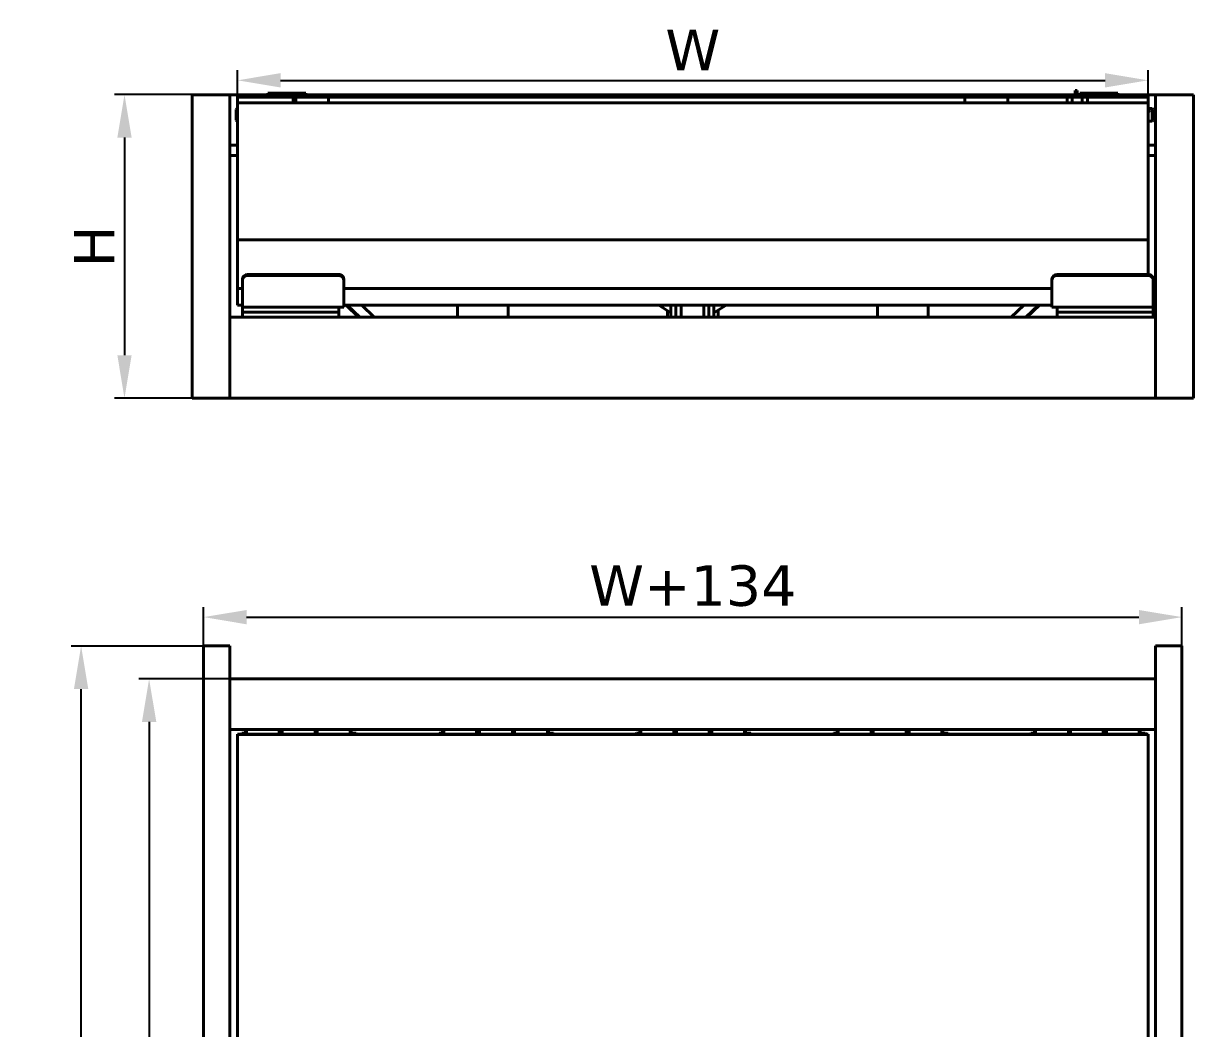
# Model space of a CAD drawing. Header units: millimetres. Extents: x 37284 to 53117, y 1996 to 6319.
# Drawn here: x 47014 to 49327, y 4312 to 6299 of the extents above; entities that cross this region are included whole.
import ezdxf

# ---------------------------------------------------------------- set-up
doc = ezdxf.new("R2010")
doc.units = ezdxf.units.MM
doc.linetypes.add('K5LT_BASIC', pattern=[0])
doc.layers.add('0 VIEW2', color=7, linetype='Continuous')
doc.layers.add('0 VIEW3', color=7, linetype='Continuous')
doc.styles.get("Standard").update_dxf_attribs({"font": 'verdana.TTF'})
doc.dimstyles.new('ISO-25', dxfattribs={"dimtxt": 80, "dimasz": 85, "dimexe": 20, "dimexo": 0, "dimgap": 20, "dimtad": 1, "dimtxsty": 'Standard', "dimcen": 2.5, "dimadec": 0, "dimazin": 0, "dimtfac": 1, "dimtmove": 0, "dimatfit": 3, "dimfxl": 1, "dimarcsym": 0})

# ---------------------------------------------------------------- blocks, each defined once
blk = doc.blocks.new('*D310')
at = {"color": 0, "lineweight": -2, "ltscale": 15}
for p, q in [((47422.3, 5003.1), (47242.5, 5003.1)), ((47262.5, 4918.1), (47262.5, 2787.8)), ((47347.3, 2702.8), (47242.5, 2702.8))]:
    blk.add_line(p, q, dxfattribs=at)
at = {"color": 0, "ltscale": 15}
for points in [[(47248.4, 4918.1), (47276.7, 4918.1), (47262.5, 5003.1)], [(47248.4, 2787.8), (47276.7, 2787.8), (47262.5, 2702.8)]]:
    blk.add_solid(points, dxfattribs=at)
at = {"layer": 'Defpoints', "color": 0, "ltscale": 15}
for p in [(47422.3, 5003.1), (47262.5, 2702.8), (47347.3, 2702.8)]:
    blk.add_point(p, dxfattribs=at)
at = {"color": 0, "ltscale": 15, "insert": (47202.5, 3853), "char_height": 80, "attachment_point": 5, "rotation": 90}
blk.add_mtext('L', dxfattribs=at)
blk = doc.blocks.new('*D311')
at = {"color": 0, "lineweight": -2, "ltscale": 15}
for p, q in [((47437.3, 6158), (47437.3, 6206.3)), ((49237.3, 6158), (49237.3, 6206.3)), ((47522.3, 6186.3), (49152.3, 6186.3))]:
    blk.add_line(p, q, dxfattribs=at)
at = {"color": 0, "ltscale": 15}
for points in [[(47522.3, 6200.5), (47522.3, 6172.2), (47437.3, 6186.3)], [(49152.3, 6200.5), (49152.3, 6172.2), (49237.3, 6186.3)]]:
    blk.add_solid(points, dxfattribs=at)
at = {"layer": 'Defpoints', "color": 0, "ltscale": 15}
for p in [(49237.3, 6186.3), (47437.3, 6158), (49237.3, 6158)]:
    blk.add_point(p, dxfattribs=at)
at = {"color": 0, "ltscale": 15, "insert": (48337.3, 6246.3), "char_height": 80, "attachment_point": 5}
blk.add_mtext('W', dxfattribs=at)
blk = doc.blocks.new('*D312')
at = {"color": 0, "lineweight": -2, "ltscale": 15}
for p, q in [((47347.3, 6158), (47193.8, 6158)), ((47213.8, 6073), (47213.8, 5643)), ((47347.3, 5558), (47193.8, 5558))]:
    blk.add_line(p, q, dxfattribs=at)
at = {"color": 0, "ltscale": 15}
for points in [[(47199.7, 6073), (47228, 6073), (47213.8, 6158)], [(47199.7, 5643), (47228, 5643), (47213.8, 5558)]]:
    blk.add_solid(points, dxfattribs=at)
at = {"layer": 'Defpoints', "color": 0, "ltscale": 15}
for p in [(47347.3, 6158), (47213.8, 5558), (47347.3, 5558)]:
    blk.add_point(p, dxfattribs=at)
at = {"color": 0, "ltscale": 15, "insert": (47153.8, 5858), "char_height": 80, "attachment_point": 5, "rotation": 90}
blk.add_mtext('H', dxfattribs=at)
blk = doc.blocks.new('*D314')
at = {"color": 0, "lineweight": -2, "ltscale": 15}
for p, q in [((47370.3, 5068.1), (47370.3, 5145.2)), ((49304.3, 5068.1), (49304.3, 5145.2)), ((47455.3, 5125.2), (49219.3, 5125.2))]:
    blk.add_line(p, q, dxfattribs=at)
at = {"color": 0, "ltscale": 15}
for points in [[(47455.3, 5139.3), (47455.3, 5111), (47370.3, 5125.2)], [(49219.3, 5139.3), (49219.3, 5111), (49304.3, 5125.2)]]:
    blk.add_solid(points, dxfattribs=at)
at = {"layer": 'Defpoints', "color": 0, "ltscale": 15}
for p in [(49304.3, 5125.2), (47370.3, 5068.1), (49304.3, 5068.1)]:
    blk.add_point(p, dxfattribs=at)
at = {"color": 0, "ltscale": 15, "insert": (48337.3, 5186.8), "char_height": 80, "attachment_point": 5}
blk.add_mtext('W+134', dxfattribs=at)
blk = doc.blocks.new('*D315')
at = {"color": 0, "lineweight": -2, "ltscale": 15}
for p, q in [((47370.3, 5068.1), (47108.1, 5068.1)), ((47128.1, 2787.8), (47128.1, 4983.1)), ((47347.3, 2702.8), (47108.1, 2702.8))]:
    blk.add_line(p, q, dxfattribs=at)
at = {"color": 0, "ltscale": 15}
for points in [[(47113.9, 4983.1), (47142.2, 4983.1), (47128.1, 5068.1)], [(47113.9, 2787.8), (47142.2, 2787.8), (47128.1, 2702.8)]]:
    blk.add_solid(points, dxfattribs=at)
at = {"layer": 'Defpoints', "color": 0, "ltscale": 15}
for p in [(47128.1, 5068.1), (47370.3, 5068.1), (47347.3, 2702.8)]:
    blk.add_point(p, dxfattribs=at)
at = {"color": 0, "ltscale": 15, "insert": (47066.5, 3885.5), "char_height": 80, "attachment_point": 5, "rotation": 90}
blk.add_mtext('L+65', dxfattribs=at)

msp = doc.modelspace()

# ---------------------------------------------------------------- linework, layer by layer
at = {"layer": '0 VIEW2', "color": 5, "linetype": 'K5LT_BASIC', "lineweight": 40}
for p, q in [((47422.301, 6157.963), (47347.301, 6157.963)), ((47347.301, 6157.963), (47347.301, 5557.963)), ((47422.301, 6157.963), (47422.301, 5557.963)), ((47422.301, 6157.963), (47437.301, 6157.963)), ((49237.301, 6157.963), (47437.301, 6157.963)), ((47437.301, 6157.963), (47437.301, 6152.963)), ((47497.301, 6160.963), (47497.301, 6157.963)), ((47507.301, 6160.963), (47497.301, 6160.963)), ((47562.301, 6160.963), (47507.301, 6160.963)), ((47572.301, 6160.963), (47562.301, 6160.963)), ((47572.301, 6160.963), (47572.301, 6157.963)), ((49093.301, 6165.963), (49097.301, 6165.963)), ((49093.301, 6165.963), (49093.301, 6157.963)), ((49097.301, 6165.963), (49097.301, 6157.963)), ((49102.301, 6160.963), (49102.301, 6157.963)), ((49112.301, 6160.963), (49102.301, 6160.963)), ((49167.301, 6160.963), (49112.301, 6160.963)), ((49177.301, 6160.963), (49167.301, 6160.963)), ((49177.301, 6160.963), (49177.301, 6157.963)), ((49237.301, 6157.963), (49237.301, 6152.963)), ((49237.301, 6157.963), (49252.301, 6157.963)), ((49252.301, 5557.963), (49252.301, 6157.963)), ((49252.301, 6157.963), (49327.301, 6157.963)), ((49327.301, 5557.963), (49327.301, 6157.963)), ((47436.301, 6130.463), (47434.301, 6128.463)), ((47436.301, 6105.463), (47436.301, 6130.463)), ((47437.301, 6130.463), (47436.301, 6130.463)), ((47547.301, 6152.963), (47437.301, 6152.963)), ((49237.301, 6152.963), (47437.301, 6152.963)), ((47437.301, 6152.963), (47437.301, 6141.963)), ((47437.301, 6141.963), (49237.301, 6141.963)), ((47437.301, 6141.963), (47437.301, 5872.807)), ((47547.301, 6141.963), (47547.301, 6152.963)), ((47552.301, 6152.963), (47552.301, 6141.963)), ((48874.801, 6152.963), (47617.301, 6152.963)), ((47617.301, 6152.963), (47617.301, 6141.963)), ((48874.801, 6141.963), (48874.801, 6152.963)), ((49077.301, 6152.963), (48959.801, 6152.963)), ((48959.801, 6152.963), (48959.801, 6141.963)), ((49077.301, 6141.963), (49077.301, 6152.963)), ((49087.301, 6141.963), (49087.301, 6152.963)), ((49107.301, 6141.963), (49107.301, 6152.963)), ((49237.301, 6152.963), (49117.301, 6152.963)), ((49117.301, 6152.963), (49117.301, 6141.963)), ((49237.301, 6141.963), (49237.301, 6152.963)), ((49237.301, 6141.963), (49237.301, 5872.807)), ((49237.301, 6130.463), (49245.301, 6130.463)), ((49245.301, 6130.463), (49247.301, 6128.463)), ((49245.301, 6125.258), (49245.301, 6130.463)), ((47434.301, 6107.463), (47434.301, 6128.463)), ((47436.301, 6105.463), (47434.301, 6107.463)), ((49245.301, 6105.463), (49245.301, 6125.258)), ((49245.301, 6105.463), (49247.301, 6107.463)), ((49247.301, 6128.463), (49247.301, 6124.091)), ((49247.301, 6124.091), (49247.301, 6107.463)), ((47437.301, 6105.463), (47436.301, 6105.463)), ((49237.301, 6105.463), (49245.301, 6105.463)), ((47422.301, 6057.963), (47437.301, 6057.963)), ((47422.301, 6037.963), (47437.301, 6037.963)), ((49237.301, 6057.963), (49252.301, 6057.963)), ((49237.301, 6037.963), (49252.301, 6037.963)), ((47437.301, 5872.807), (47437.301, 5871.121)), ((47437.301, 5871.121), (49237.301, 5871.121)), ((47437.301, 5871.121), (47437.301, 5775.083)), ((49237.301, 5872.807), (49237.301, 5871.121)), ((49237.301, 5871.121), (49237.301, 5802.631)), ((47447.301, 5791.473), (47447.301, 5793.426)), ((47447.301, 5784.134), (47447.301, 5791.473)), ((47447.301, 5782.18), (47447.301, 5784.134)), ((47457.301, 5802.631), (47637.301, 5802.631)), ((47457.301, 5800.678), (47637.301, 5800.678)), ((47647.301, 5791.473), (47647.301, 5793.426)), ((47647.301, 5791.473), (47647.301, 5784.134)), ((47647.301, 5784.134), (47647.301, 5782.18)), ((49047.301, 5791.473), (49047.301, 5793.426)), ((49047.301, 5784.134), (49047.301, 5791.473)), ((49047.301, 5782.18), (49047.301, 5784.134)), ((49057.301, 5802.631), (49237.301, 5802.631)), ((49057.301, 5800.678), (49237.301, 5800.678)), ((49247.301, 5791.473), (49247.301, 5793.426)), ((49247.301, 5791.473), (49247.301, 5784.134)), ((49247.301, 5784.134), (49247.301, 5782.18)), ((47437.301, 5775.083), (47437.301, 5741.963)), ((47437.301, 5775.083), (47447.301, 5775.083)), ((47447.301, 5747.963), (47447.301, 5782.18)), ((47647.301, 5782.18), (47647.301, 5747.963)), ((47647.301, 5775.083), (49047.301, 5775.083)), ((49047.301, 5747.963), (49047.301, 5782.18)), ((49247.301, 5782.18), (49247.301, 5747.963)), ((47437.301, 5741.963), (47447.301, 5741.963)), ((47447.301, 5737.963), (47447.301, 5747.963)), ((47647.301, 5737.963), (47447.301, 5737.963)), ((47447.301, 5727.963), (47447.301, 5737.963)), ((47447.301, 5737.963), (47637.301, 5737.963)), ((47637.301, 5727.963), (47637.301, 5737.963)), ((47647.301, 5747.963), (47647.301, 5737.963)), ((47647.301, 5741.963), (49047.301, 5741.963)), ((47676.72, 5717.963), (47651.867, 5741.963)), ((47678.879, 5717.963), (47654.027, 5741.963)), ((47682.818, 5741.963), (47707.67, 5717.963)), ((47682.818, 5741.963), (47707.67, 5717.963)), ((47872.301, 5741.963), (47872.301, 5717.963)), ((47972.301, 5741.963), (47972.301, 5717.963)), ((48294.051, 5726.872), (48269.925, 5741.963)), ((48294.051, 5717.963), (48294.051, 5741.963)), ((48304.051, 5717.963), (48304.051, 5741.963)), ((48314.051, 5717.963), (48314.051, 5741.963)), ((48359.051, 5717.963), (48359.051, 5741.963)), ((48369.051, 5717.963), (48369.051, 5741.963)), ((48379.051, 5717.963), (48379.051, 5741.963)), ((48379.051, 5726.872), (48403.177, 5741.963)), ((48702.301, 5741.963), (48702.301, 5717.963)), ((48802.301, 5741.963), (48802.301, 5717.963)), ((48991.785, 5741.963), (48966.933, 5717.963)), ((48991.785, 5741.963), (48966.933, 5717.963)), ((48995.724, 5717.963), (49020.576, 5741.963)), ((48997.883, 5717.963), (49022.736, 5741.963)), ((49047.301, 5737.963), (49047.301, 5747.963)), ((49247.301, 5737.963), (49047.301, 5737.963)), ((49057.301, 5727.963), (49057.301, 5737.963)), ((49057.301, 5737.963), (49247.301, 5737.963)), ((49247.301, 5747.963), (49247.301, 5737.963)), ((49247.301, 5727.963), (49247.301, 5737.963)), ((49252.301, 5717.963), (47422.301, 5717.963)), ((47637.301, 5727.963), (47447.301, 5727.963)), ((47447.301, 5727.963), (47447.301, 5717.963)), ((47447.301, 5727.963), (47637.301, 5727.963)), ((47637.301, 5717.963), (47447.301, 5717.963)), ((47637.301, 5727.963), (47637.301, 5717.963)), ((48287.301, 5731.094), (48287.301, 5717.963)), ((48387.301, 5732.033), (48387.301, 5717.963)), ((49057.301, 5727.963), (49247.301, 5727.963)), ((49247.301, 5727.963), (49057.301, 5727.963)), ((49057.301, 5727.963), (49057.301, 5717.963)), ((49247.301, 5717.963), (49057.301, 5717.963)), ((49247.301, 5727.963), (49247.301, 5717.963)), ((47422.301, 5569.963), (47422.301, 5705.963)), ((49252.301, 5569.963), (49252.301, 5705.963)), ((47422.301, 5557.963), (47347.301, 5557.963)), ((49252.301, 5557.963), (47422.301, 5557.963)), ((47457.301, 5557.963), (47512.301, 5557.963)), ((47512.301, 5557.963), (48867.051, 5557.963)), ((49162.051, 5557.963), (48867.051, 5557.963)), ((49162.301, 5557.963), (49217.301, 5557.963)), ((49252.301, 5557.963), (49327.301, 5557.963))]:
    msp.add_line(p, q, dxfattribs=at)
for centre, start_param, end_param in [((47457.301, 5793.426), 1.57079633, 3.14159265), ((47457.301, 5791.473), 1.57079633, 3.14159265), ((47637.301, 5793.426), 0, 1.57079633), ((47637.301, 5791.473), 0, 1.57079633), ((49057.301, 5793.426), 1.57079633, 3.14159265), ((49057.301, 5791.473), 1.57079633, 3.14159265), ((49237.301, 5793.426), 0, 1.57079633), ((49237.301, 5791.473), 0, 1.57079633)]:
    msp.add_ellipse(centre, major_axis=(10, 0), ratio=0.92050485, start_param=start_param, end_param=end_param, dxfattribs=at)
for points, knots in [([(49239.301, 6125.258), (49239.301, 6125.367), (49239.281, 6125.529), (49239.206, 6125.759), (49239.108, 6125.951), (49238.96, 6126.147), (49238.779, 6126.317), (49238.566, 6126.467), (49238.317, 6126.595), (49238.04, 6126.692), (49237.778, 6126.75), (49237.537, 6126.781), (49237.384, 6126.788), (49237.301, 6126.788)], [0, 0, 0, 0, 1.78877001, 2.70595357, 4.01041223, 5.32929627, 6.66260568, 7.86966261, 9.244592, 10.72475125, 11.96774707, 12.89415232, 14, 14, 14, 14]), ([(49239.301, 6125.258), (49239.301, 6125.149), (49239.281, 6124.982), (49239.206, 6124.739), (49239.108, 6124.53), (49238.96, 6124.31), (49238.779, 6124.113), (49238.566, 6123.936), (49238.317, 6123.78), (49238.04, 6123.66), (49237.778, 6123.587), (49237.537, 6123.548), (49237.384, 6123.54), (49237.301, 6123.54)], [0, 0, 0, 0, 1.78877019, 2.70595377, 4.01041239, 5.32929635, 6.66260566, 7.86966253, 9.24459187, 10.72475112, 11.96774693, 12.89415218, 14, 14, 14, 14])]:
    msp.add_open_spline(points, degree=3, knots=knots, dxfattribs=at)
at = {"layer": '0 VIEW3', "color": 5, "linetype": 'K5LT_BASIC', "lineweight": 40}
for p, q in [((47370.301, 2707.789), (47370.301, 5068.141)), ((47370.301, 5068.141), (47422.301, 5068.141)), ((47422.301, 2702.789), (47422.301, 5068.141)), ((49252.301, 5068.141), (49252.301, 2707.789)), ((49304.301, 5068.141), (49252.301, 5068.141)), ((49304.301, 5068.141), (49304.301, 2707.789)), ((47422.301, 5003.141), (49252.301, 5003.141)), ((47422.301, 5003.141), (47422.301, 4903.141)), ((49252.301, 5003.141), (49252.301, 4903.141)), ((47422.301, 4903.141), (49252.301, 4903.141)), ((47437.301, 4894.141), (49237.301, 4894.141)), ((47437.301, 4894.141), (47437.301, 4893.141)), ((47437.301, 4893.141), (49237.301, 4893.141)), ((47437.301, 3769.141), (47437.301, 4893.141)), ((47444.262, 4894.141), (47445.762, 4895.641)), ((47445.762, 4895.641), (47452.801, 4895.641)), ((47445.762, 4894.141), (47445.762, 4895.641)), ((47454.801, 4903.141), (47452.801, 4901.141)), ((47452.801, 4894.141), (47452.801, 4901.141)), ((47454.801, 4894.141), (47454.801, 4903.141)), ((47519.801, 4903.141), (47521.801, 4901.141)), ((47519.801, 4894.141), (47519.801, 4903.141)), ((47521.801, 4894.141), (47521.801, 4901.141)), ((47521.801, 4895.641), (47523.801, 4895.641)), ((47525.801, 4903.141), (47523.801, 4901.141)), ((47523.801, 4901.141), (47523.801, 4894.141)), ((47525.801, 4894.141), (47525.801, 4903.141)), ((47590.801, 4903.141), (47592.801, 4901.141)), ((47590.801, 4894.141), (47590.801, 4903.141)), ((47594.801, 4903.141), (47592.801, 4901.141)), ((47592.801, 4894.141), (47592.801, 4901.141)), ((47592.801, 4901.141), (47592.801, 4894.141)), ((47594.801, 4894.141), (47594.801, 4903.141)), ((47659.801, 4903.141), (47661.801, 4901.141)), ((47659.801, 4894.141), (47659.801, 4903.141)), ((47661.801, 4894.141), (47661.801, 4901.141)), ((47661.801, 4895.641), (47671.801, 4895.641)), ((47671.801, 4894.141), (47671.801, 4895.641)), ((47671.801, 4895.641), (47673.301, 4894.141)), ((47834.262, 4894.141), (47835.762, 4895.641)), ((47835.762, 4895.641), (47842.801, 4895.641)), ((47835.762, 4894.141), (47835.762, 4895.641)), ((47844.801, 4903.141), (47842.801, 4901.141)), ((47842.801, 4894.141), (47842.801, 4901.141)), ((47844.801, 4894.141), (47844.801, 4903.141)), ((47909.801, 4903.141), (47911.801, 4901.141)), ((47909.801, 4894.141), (47909.801, 4903.141)), ((47911.801, 4894.141), (47911.801, 4901.141)), ((47911.801, 4895.641), (47913.801, 4895.641)), ((47915.801, 4903.141), (47913.801, 4901.141)), ((47913.801, 4901.141), (47913.801, 4894.141)), ((47915.801, 4894.141), (47915.801, 4903.141)), ((47980.801, 4903.141), (47982.801, 4901.141)), ((47980.801, 4894.141), (47980.801, 4903.141)), ((47984.801, 4903.141), (47982.801, 4901.141)), ((47982.801, 4894.141), (47982.801, 4901.141)), ((47982.801, 4901.141), (47982.801, 4894.141)), ((47984.801, 4894.141), (47984.801, 4903.141)), ((48049.801, 4903.141), (48051.801, 4901.141)), ((48049.801, 4894.141), (48049.801, 4903.141)), ((48051.801, 4894.141), (48051.801, 4901.141)), ((48051.801, 4895.641), (48061.801, 4895.641)), ((48061.801, 4894.141), (48061.801, 4895.641)), ((48061.801, 4895.641), (48063.301, 4894.141)), ((48224.262, 4894.141), (48225.762, 4895.641)), ((48225.762, 4895.641), (48232.801, 4895.641)), ((48225.762, 4894.141), (48225.762, 4895.641)), ((48234.801, 4903.141), (48232.801, 4901.141)), ((48232.801, 4894.141), (48232.801, 4901.141)), ((48234.801, 4894.141), (48234.801, 4903.141)), ((48299.801, 4903.141), (48301.801, 4901.141)), ((48299.801, 4894.141), (48299.801, 4903.141)), ((48301.801, 4894.141), (48301.801, 4901.141)), ((48301.801, 4895.641), (48302.801, 4895.641)), ((48304.801, 4903.141), (48302.801, 4901.141)), ((48302.801, 4901.141), (48302.801, 4894.141)), ((48304.801, 4903.141), (48304.801, 4894.141)), ((48369.801, 4903.141), (48371.801, 4901.141)), ((48369.801, 4903.141), (48369.801, 4894.141)), ((48371.801, 4901.141), (48371.801, 4894.141)), ((48371.801, 4895.641), (48372.801, 4895.641)), ((48374.801, 4903.141), (48372.801, 4901.141)), ((48372.801, 4894.141), (48372.801, 4901.141)), ((48374.801, 4894.141), (48374.801, 4903.141)), ((48439.801, 4903.141), (48441.801, 4901.141)), ((48439.801, 4894.141), (48439.801, 4903.141)), ((48441.801, 4894.141), (48441.801, 4901.141)), ((48441.801, 4895.641), (48451.801, 4895.641)), ((48451.801, 4894.141), (48451.801, 4895.641)), ((48451.801, 4895.641), (48453.301, 4894.141)), ((48614.262, 4894.141), (48615.762, 4895.641)), ((48615.762, 4895.641), (48622.801, 4895.641)), ((48615.762, 4894.141), (48615.762, 4895.641)), ((48624.801, 4903.141), (48622.801, 4901.141)), ((48622.801, 4894.141), (48622.801, 4901.141)), ((48624.801, 4894.141), (48624.801, 4903.141)), ((48689.801, 4903.141), (48691.801, 4901.141)), ((48689.801, 4894.141), (48689.801, 4903.141)), ((48693.801, 4903.141), (48691.801, 4901.141)), ((48691.801, 4901.141), (48691.801, 4894.141)), ((48691.801, 4894.141), (48691.801, 4901.141)), ((48693.801, 4894.141), (48693.801, 4903.141)), ((48758.801, 4903.141), (48760.801, 4901.141)), ((48758.801, 4894.141), (48758.801, 4903.141)), ((48760.801, 4901.141), (48760.801, 4894.141)), ((48760.801, 4895.641), (48762.801, 4895.641)), ((48764.801, 4903.141), (48762.801, 4901.141)), ((48762.801, 4894.141), (48762.801, 4901.141)), ((48764.801, 4894.141), (48764.801, 4903.141)), ((48829.801, 4903.141), (48831.801, 4901.141)), ((48829.801, 4894.141), (48829.801, 4903.141)), ((48831.801, 4894.141), (48831.801, 4901.141)), ((48831.801, 4895.641), (48841.801, 4895.641)), ((48841.801, 4894.141), (48841.801, 4895.641)), ((48841.801, 4895.641), (48843.301, 4894.141)), ((49004.262, 4894.141), (49005.762, 4895.641)), ((49005.762, 4895.641), (49012.801, 4895.641)), ((49005.762, 4894.141), (49005.762, 4895.641)), ((49014.801, 4903.141), (49012.801, 4901.141)), ((49012.801, 4894.141), (49012.801, 4901.141)), ((49014.801, 4894.141), (49014.801, 4903.141)), ((49079.801, 4903.141), (49081.801, 4901.141)), ((49079.801, 4894.141), (49079.801, 4903.141)), ((49083.801, 4903.141), (49081.801, 4901.141)), ((49081.801, 4901.141), (49081.801, 4894.141)), ((49081.801, 4894.141), (49081.801, 4901.141)), ((49083.801, 4894.141), (49083.801, 4903.141)), ((49148.801, 4903.141), (49150.801, 4901.141)), ((49148.801, 4894.141), (49148.801, 4903.141)), ((49150.801, 4901.141), (49150.801, 4894.141)), ((49150.801, 4895.641), (49152.801, 4895.641)), ((49154.801, 4903.141), (49152.801, 4901.141)), ((49152.801, 4894.141), (49152.801, 4901.141)), ((49154.801, 4894.141), (49154.801, 4903.141)), ((49219.801, 4903.141), (49221.801, 4901.141)), ((49219.801, 4894.141), (49219.801, 4903.141)), ((49221.801, 4894.141), (49221.801, 4901.141)), ((49221.801, 4895.641), (49231.801, 4895.641)), ((49231.801, 4894.141), (49231.801, 4895.641)), ((49231.801, 4895.641), (49233.301, 4894.141)), ((49237.301, 4894.141), (49237.301, 4893.141)), ((49237.301, 4893.141), (49237.301, 3769.141))]:
    msp.add_line(p, q, dxfattribs=at)
for points in [[(47484.301, 4903.141), (47484.302, 4903.141), (47484.319, 4903.138), (47484.389, 4903.13), (47484.487, 4903.118), (47484.613, 4903.104), (47484.776, 4903.087), (47484.974, 4903.067), (47485.201, 4903.048), (47485.455, 4903.029), (47485.728, 4903.012), (47486.019, 4902.998), (47486.322, 4902.989), (47486.632, 4902.984), (47486.944, 4902.983), (47487.254, 4902.988), (47487.557, 4902.997), (47487.848, 4903.011), (47488.123, 4903.027), (47488.377, 4903.046), (47488.607, 4903.065), (47488.808, 4903.085), (47488.978, 4903.103), (47489.114, 4903.118), (47489.215, 4903.13), (47489.284, 4903.138), (47489.301, 4903.141), (47489.301, 4903.141)], [(47624.301, 4903.141), (47624.302, 4903.141), (47624.319, 4903.138), (47624.389, 4903.13), (47624.487, 4903.118), (47624.613, 4903.104), (47624.776, 4903.087), (47624.974, 4903.067), (47625.201, 4903.048), (47625.455, 4903.029), (47625.728, 4903.012), (47626.019, 4902.998), (47626.322, 4902.989), (47626.632, 4902.984), (47626.944, 4902.983), (47627.254, 4902.988), (47627.557, 4902.997), (47627.848, 4903.011), (47628.123, 4903.027), (47628.377, 4903.046), (47628.607, 4903.065), (47628.808, 4903.085), (47628.978, 4903.103), (47629.114, 4903.118), (47629.215, 4903.13), (47629.284, 4903.138), (47629.301, 4903.141), (47629.301, 4903.141)], [(47874.301, 4903.141), (47874.302, 4903.141), (47874.319, 4903.138), (47874.389, 4903.13), (47874.487, 4903.118), (47874.613, 4903.104), (47874.776, 4903.087), (47874.974, 4903.067), (47875.201, 4903.048), (47875.455, 4903.029), (47875.728, 4903.012), (47876.019, 4902.998), (47876.322, 4902.989), (47876.632, 4902.984), (47876.944, 4902.983), (47877.254, 4902.988), (47877.557, 4902.997), (47877.848, 4903.011), (47878.123, 4903.027), (47878.377, 4903.046), (47878.607, 4903.065), (47878.808, 4903.085), (47878.978, 4903.103), (47879.114, 4903.118), (47879.215, 4903.13), (47879.284, 4903.138), (47879.301, 4903.141), (47879.301, 4903.141)], [(48014.301, 4903.141), (48014.302, 4903.141), (48014.319, 4903.138), (48014.389, 4903.13), (48014.487, 4903.118), (48014.613, 4903.104), (48014.776, 4903.087), (48014.974, 4903.067), (48015.201, 4903.048), (48015.455, 4903.029), (48015.728, 4903.012), (48016.019, 4902.998), (48016.322, 4902.989), (48016.632, 4902.984), (48016.944, 4902.983), (48017.254, 4902.988), (48017.557, 4902.997), (48017.848, 4903.011), (48018.123, 4903.027), (48018.377, 4903.046), (48018.607, 4903.065), (48018.808, 4903.085), (48018.978, 4903.103), (48019.114, 4903.118), (48019.215, 4903.13), (48019.284, 4903.138), (48019.301, 4903.141), (48019.301, 4903.141)], [(48264.301, 4903.141), (48264.302, 4903.141), (48264.319, 4903.138), (48264.389, 4903.13), (48264.487, 4903.118), (48264.613, 4903.104), (48264.776, 4903.087), (48264.974, 4903.067), (48265.201, 4903.048), (48265.455, 4903.029), (48265.728, 4903.012), (48266.019, 4902.998), (48266.322, 4902.989), (48266.632, 4902.984), (48266.944, 4902.983), (48267.254, 4902.988), (48267.557, 4902.997), (48267.848, 4903.011), (48268.123, 4903.027), (48268.377, 4903.046), (48268.607, 4903.065), (48268.808, 4903.085), (48268.978, 4903.103), (48269.114, 4903.118), (48269.215, 4903.13), (48269.284, 4903.138), (48269.301, 4903.141), (48269.301, 4903.141)], [(48404.301, 4903.141), (48404.302, 4903.141), (48404.319, 4903.138), (48404.389, 4903.13), (48404.487, 4903.118), (48404.613, 4903.104), (48404.776, 4903.087), (48404.974, 4903.067), (48405.201, 4903.048), (48405.455, 4903.029), (48405.728, 4903.012), (48406.019, 4902.998), (48406.322, 4902.989), (48406.632, 4902.984), (48406.944, 4902.983), (48407.254, 4902.988), (48407.557, 4902.997), (48407.848, 4903.011), (48408.123, 4903.027), (48408.377, 4903.046), (48408.607, 4903.065), (48408.808, 4903.085), (48408.978, 4903.103), (48409.114, 4903.118), (48409.215, 4903.13), (48409.284, 4903.138), (48409.301, 4903.141), (48409.301, 4903.141)], [(48654.301, 4903.141), (48654.302, 4903.141), (48654.319, 4903.138), (48654.389, 4903.13), (48654.487, 4903.118), (48654.613, 4903.104), (48654.776, 4903.087), (48654.974, 4903.067), (48655.201, 4903.048), (48655.455, 4903.029), (48655.728, 4903.012), (48656.019, 4902.998), (48656.322, 4902.989), (48656.632, 4902.984), (48656.944, 4902.983), (48657.254, 4902.988), (48657.557, 4902.997), (48657.848, 4903.011), (48658.123, 4903.027), (48658.377, 4903.046), (48658.607, 4903.065), (48658.808, 4903.085), (48658.978, 4903.103), (48659.114, 4903.118), (48659.215, 4903.13), (48659.284, 4903.138), (48659.301, 4903.141), (48659.301, 4903.141)], [(48794.301, 4903.141), (48794.302, 4903.141), (48794.319, 4903.138), (48794.389, 4903.13), (48794.487, 4903.118), (48794.613, 4903.104), (48794.776, 4903.087), (48794.974, 4903.067), (48795.201, 4903.048), (48795.455, 4903.029), (48795.728, 4903.012), (48796.019, 4902.998), (48796.322, 4902.989), (48796.632, 4902.984), (48796.944, 4902.983), (48797.254, 4902.988), (48797.557, 4902.997), (48797.848, 4903.011), (48798.123, 4903.027), (48798.377, 4903.046), (48798.607, 4903.065), (48798.808, 4903.085), (48798.978, 4903.103), (48799.114, 4903.118), (48799.215, 4903.13), (48799.284, 4903.138), (48799.301, 4903.141), (48799.301, 4903.141)], [(49044.301, 4903.141), (49044.302, 4903.141), (49044.319, 4903.138), (49044.389, 4903.13), (49044.487, 4903.118), (49044.613, 4903.104), (49044.776, 4903.087), (49044.974, 4903.067), (49045.201, 4903.048), (49045.455, 4903.029), (49045.728, 4903.012), (49046.019, 4902.998), (49046.322, 4902.989), (49046.632, 4902.984), (49046.944, 4902.983), (49047.254, 4902.988), (49047.557, 4902.997), (49047.848, 4903.011), (49048.123, 4903.027), (49048.377, 4903.046), (49048.607, 4903.065), (49048.808, 4903.085), (49048.978, 4903.103), (49049.114, 4903.118), (49049.215, 4903.13), (49049.284, 4903.138), (49049.301, 4903.141), (49049.301, 4903.141)], [(49184.301, 4903.141), (49184.302, 4903.141), (49184.319, 4903.138), (49184.389, 4903.13), (49184.487, 4903.118), (49184.613, 4903.104), (49184.776, 4903.087), (49184.974, 4903.067), (49185.201, 4903.048), (49185.455, 4903.029), (49185.728, 4903.012), (49186.019, 4902.998), (49186.322, 4902.989), (49186.632, 4902.984), (49186.944, 4902.983), (49187.254, 4902.988), (49187.557, 4902.997), (49187.848, 4903.011), (49188.123, 4903.027), (49188.377, 4903.046), (49188.607, 4903.065), (49188.808, 4903.085), (49188.978, 4903.103), (49189.114, 4903.118), (49189.215, 4903.13), (49189.284, 4903.138), (49189.301, 4903.141), (49189.301, 4903.141)]]:
    msp.add_open_spline(points, degree=3, knots=[0, 0, 0, 0, 1.35474238, 2.4985867, 3.48142507, 4.51415557, 5.60826824, 6.71387094, 7.83022086, 8.94582796, 10.05990391, 11.17319153, 12.2851822, 13.39666428, 14.50744236, 15.61802504, 16.72838934, 17.83873069, 18.94876186, 20.05850583, 21.16685809, 22.27410584, 23.3773043, 24.47755796, 25.5683409, 26.65259793, 28, 28, 28, 28], dxfattribs=at)

# ---------------------------------------------------------------- dimensions: what is measured, and where the dimension line sits
at = {"ltscale": 15}
for base, p1, p2, text, picture, middle in [((49237.301, 6186.338), (47437.301, 6157.963), (49237.301, 6157.963), 'W', '*D311', (48337.301, 6246.338)), ((49304.301, 5125.165), (47370.301, 5068.141), (49304.301, 5068.141), 'W+134', '*D314', (48337.301, 5186.831))]:
    dim = msp.add_linear_dim(base=base, p1=p1, p2=p2, text=text, dimstyle='ISO-25', dxfattribs=at)
    dim.commit()
    dim.dimension.update_dxf_attribs({"geometry": picture, "text_midpoint": middle})
for base, p1, p2, text, picture, middle in [((47213.834, 5557.963), (47347.301, 6157.963), (47347.301, 5557.963), 'H', '*D312', (47153.834, 5857.963)), ((47128.074, 5068.141), (47347.301, 2702.789), (47370.301, 5068.141), 'L+65', '*D315', (47066.489, 3885.465)), ((47262.537, 2702.789), (47422.301, 5003.141), (47347.301, 2702.789), 'L', '*D310', (47202.537, 3852.965))]:
    dim = msp.add_linear_dim(base=base, p1=p1, p2=p2, angle=90, text=text, dimstyle='ISO-25', dxfattribs=at)
    dim.commit()
    dim.dimension.update_dxf_attribs({"geometry": picture, "text_midpoint": middle})

doc.saveas('drawing.dxf')
